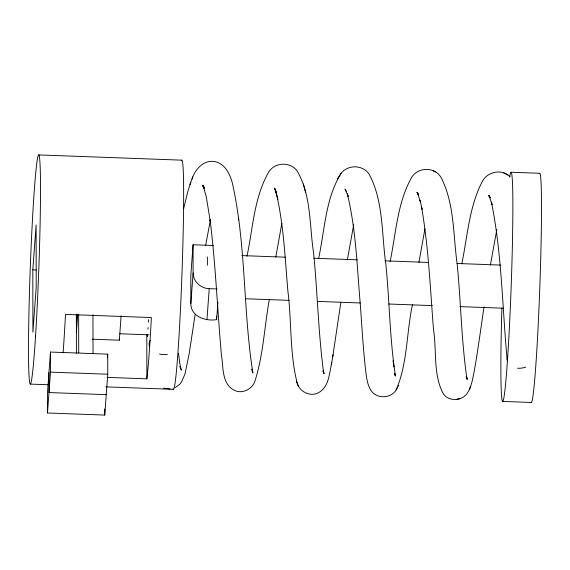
<?xml version="1.0" encoding="UTF-8"?>
<svg xmlns="http://www.w3.org/2000/svg" width="570" height="570" viewBox="0 0 570 570"><rect width="100%" height="100%" fill="white"/><g stroke="black" fill="none" stroke-linecap="round" stroke-linejoin="round"><path stroke-width="0.85" d="M32.818 269.881L36.117 224.943L36.209 287.209L32.91 332.146L32.818 269.881L36.288 270.009M50.466 352.046L47.467 392.901L47.495 412.986L104.752 415.081L107.751 374.226L107.723 354.141L50.466 352.046L50.495 372.132L47.495 412.986M76.373 322.128L76.95 314.248M76.387 332.168L77.67 314.661M107.459 357.696L107.723 354.141M92.447 339.214L119.337 340.197L121.139 315.687M147.552 334.583L147.423 336.35L147.423 334.569M147.944 329.296L148.072 327.536M148.457 322.25L148.656 319.606M213.493 245.499L193.059 244.751L190.808 275.388L190.85 303.653C190.857 316.735 205.806 321.416 216.636 319.663L217.925 302.157M190.85 303.653L193.102 273.016L193.059 244.751M206.974 319.314L209.226 288.669L217.134 288.962M195.132 314.54L189.19 353.628L184.958 374.098L181.63 381.75L179.906 384.144L175.239 387.614M269.296 299.656C264.38 327.052 263.312 355.459 254.647 382.035C251.285 389.909 241.267 394.44 233.558 389.873C221.488 383.118 223.533 366.631 221.409 355.017C217.441 309.959 215.631 264.701 210.081 219.785L210.316 221.58L206.24 196.593L203.162 185.806L204.203 188.428L202.607 185.122L203.804 186.889M340.824 302.592L332.73 356.784M484.023 306.874C480.717 328.976 477.881 351.163 473.862 373.151C472.373 380.105 471.269 387.486 467.115 393.443C461.707 401.102 448.74 401.757 443.303 393.77C432.872 374.405 436.905 350.379 433.457 329.218C430.293 288.463 428.54 247.465 421.579 207.124L422.035 209.304L420.083 200.17L420.589 202.528L417.475 192.767L418.487 195.047L416.877 192.261L418.33 194.356M412.481 304.629C406.396 332.759 407.643 363.318 396.143 390.03C390.471 398.907 376.179 399.128 370.657 389.944C366.539 382.976 366.282 374.59 365.213 366.767C363.019 346.125 361.865 325.385 360.318 304.686C357.077 267.672 356.136 230.081 347.322 193.836L348.199 196.443L345.021 189.041L346.539 191.534M418.922 262.407L424.942 228.841M461.835 263.803C467.535 236.087 469.167 206.34 482.591 180.925C488.041 171.413 502.013 168.691 509.965 176.679M318.637 258.338C324.807 229.981 325.42 198.602 341.067 173.365C347.928 164.466 362.442 164.673 368.961 173.864C383.745 201.11 381.472 234.042 385.833 263.953C389.609 301.238 389.666 338.958 395.487 375.993L394.668 373.542L395.473 375.837L394.647 374.369M347.337 259.948L353.692 224.78M390.108 261.602C396.029 233.201 397.297 202.307 412.067 176.7C418.8 166.825 435.024 166.875 441.059 177.498C454.618 203.768 453.072 235.068 457.14 263.732C460.966 302.157 461.33 340.96 467.022 379.171L466.445 376.506L467.25 379.242L466.039 376.713M246.988 256.229C253.009 227.922 254.078 196.928 269.04 171.506C275.374 162.151 290.379 161.609 297.077 170.865C311.419 195.246 309.353 225.627 313.578 252.802C317.561 292.731 318.281 332.987 323.646 372.773L323.233 370.329L324.031 373.699L323.019 371.163L323.838 373.022M275.794 257.063L281.844 223.355M205.72 245.121L210.48 219.557M490.407 265.036L496.833 229.468M277.312 197.113L277.882 199.365L275.773 191.149C283.76 223.924 284.957 257.875 287.921 291.356C291.74 321.779 289.589 353.436 297.234 383.289C299.72 391.832 310.422 397.14 318.495 392.716C329.204 386.88 329.353 372.93 331.754 362.477M331.377 364.722L333.079 354.711M183.647 208.648L187.829 191.427L190.701 182.478M469.538 389.36L470.371 386.952M191.983 179.101C194.904 169.96 202.621 160.619 213.102 161.367C224.552 162.429 230.166 174.042 232.56 183.953C246.304 246.062 242.948 310.479 252.909 373.051L251.527 369.175M189.917 184.594L192.817 176.857M396.143 390.03L398.53 385.448M337.54 178.638L341.067 173.365M456.435 399.442L460.282 398.537M170.031 388.932L163.647 388.17M38.66 154.919L181.802 160.163M511.034 172.24L539.662 173.287M241.744 255.588L285.335 257.191M313.799 258.231L357.39 259.834M384.971 260.839L428.562 262.442M457.026 263.483L500.617 265.086M245.52 298.758L289.111 300.354M317.583 301.402L360.283 302.969M388.747 304.01L432.338 305.606M459.912 306.617L503.502 308.22M119.835 333.764L149.098 334.839M50.495 372.132L107.751 374.226M107.032 377.368L146.875 378.829A114.67 4.289 -87.9 0 0 151.371 317.547L65.486 314.398A114.67 4.289 -87.9 0 1 63.106 352.83M30.338 384.095L48.122 384.75M105.913 386.866L173.487 389.346M502.712 401.415L531.34 402.47M106.248 394.654L48.992 392.559L48.963 372.474M209.226 288.669C200.939 288.534 193.045 281.523 193.102 273.016M503.346 172.71L507.792 174.976M433.271 170.722L435.316 172.033M204.573 187.487L202.585 185.564L203.661 186.839M274.377 188.492L275.453 189.689M489.944 197.028L488.59 195.389L490.2 197.819L488.932 195.382L492.045 204.488L491.426 202.151C501.935 253.956 502.248 307.144 507.157 359.634M275.574 189.732L274.334 188.093L275.923 191.242L274.818 188.962L276.386 193.515M179.757 366.296L181.346 370.137L179.742 363.325L178.496 353.165M296.329 381.024L298.26 385.911M303.411 183.982L305.627 192.689M238.509 218.16L238.744 219.956M393.934 367.016L393.193 360.561L393.428 362.705M216.636 316.129L216.636 319.663M146.811 334.49L146.875 378.829M119.337 338.495L119.337 340.197M104.745 408.968L104.752 415.081M92.967 314.676L93.024 353.443M78.653 314.569L78.71 352.858M76.359 314.049L76.416 353.222M181.331 160.875A114.67 4.289 -87.9 0 1 181.965 273.792A114.67 4.289 -87.9 0 1 173.059 388.833M207.345 256.928A21.503 0.805 -87.9 0 1 207.359 265.221M509.644 177.149A114.67 4.289 -87.9 0 1 512.088 257.555A114.67 4.289 -87.9 0 1 503.723 398.594A114.67 4.289 -87.9 0 1 501.878 308.121M539.341 173.65A114.67 4.289 -87.9 0 1 539.826 286.91A114.67 4.289 -87.9 0 1 531.041 402.242M525.775 367.101A14.336 10.353 -13.7 0 1 517.532 368.199M507.521 361.608A14.336 10.353 -13.7 0 1 507.656 356.407M167.388 354.333A14.336 10.032 4.2 0 1 159.507 354.041M149.675 346.788A14.336 10.032 4.2 0 1 150.117 340.347M35.561 335.965A114.67 4.289 -87.9 0 0 39.088 155.432A114.67 4.289 -87.9 0 0 28.856 317.127A114.67 4.289 -87.9 0 0 35.561 335.965"/></g></svg>
